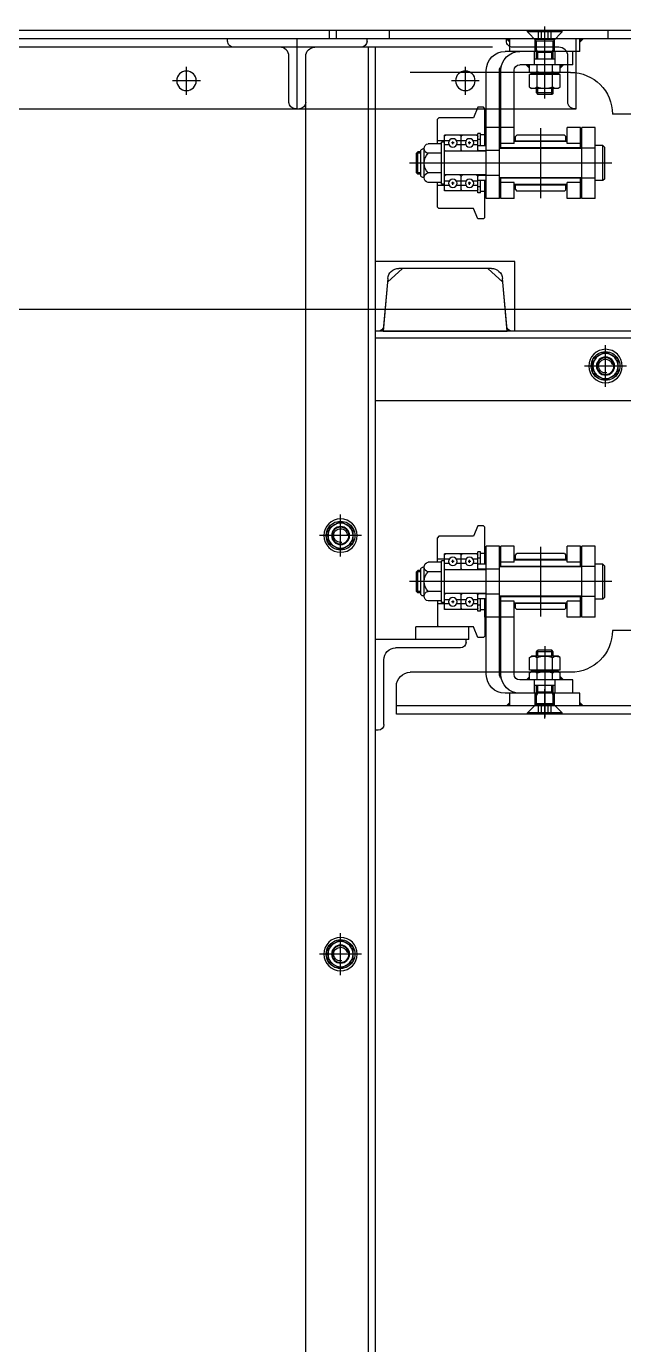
# Model space of a CAD drawing. Header units: millimetres. Extents: x 5349504 to 6791112, y -2212455 to -2153443.
# Drawn here: x 6314509 to 6314937, y -2198866 to -2197921 of the extents above; entities that cross this region are included whole.
import ezdxf

# ---------------------------------------------------------------- set-up
doc = ezdxf.new("R2010")
doc.units = ezdxf.units.MM
doc.header["$LTSCALE"] = 400
doc.linetypes.add('CEN', pattern=[62, 60, -1, 0, -1])
doc.layers.get('DEFPOINTS').update_dxf_attribs({"color": 140})
for name, color, linetype in [('CEN', 1, 'CEN'), ('EQUIP', 8, 'Continuous'), ('GRND', 8, 'Continuous')]:
    doc.layers.add(name, color=color, linetype=linetype)

# ---------------------------------------------------------------- blocks, each defined once
blk = doc.blocks.new('BL-EQ-SECT_1_20230313')
at = {"layer": 'DEFPOINTS'}
blk.add_line((276.25, 3252.6), (107776.25, 3252.6), dxfattribs=at)
at = {"layer": 'EQUIP'}
for p, q in [((54246.25, 3252.6), (55871.25, 3252.6)), ((54927.25, 3251.6), (54927.25, 3252.6)), ((54927.25, 3251.6), (54933.75, 3245.1)), ((54927.25, 3251.6), (54952.25, 3251.6)), ((54927.75, 3251.8), (54951.75, 3251.8)), ((54927.75, 3251.1), (54927.75, 3251.8)), ((54935.13, 3246.8), (54935.13, 3251.8)), ((54937.44, 3246.8), (54937.44, 3251.8)), ((54939.75, 3203.8), (54939.75, 3255.6)), ((54942.06, 3246.8), (54942.06, 3251.8)), ((54944.37, 3246.8), (54944.37, 3251.8)), ((54945.75, 3245.1), (54952.25, 3251.6)), ((54951.75, 3251.1), (54951.75, 3251.8)), ((54952.25, 3251.6), (54952.25, 3252.6)), ((55051.25, 3246.6), (55051.25, 3252.6)), ((55089.25, 3246.6), (55089.25, 3252.6)), ((54246.25, 3246.6), (55876.25, 3246.6)), ((54914.75, 3237.6), (54914.75, 3246.6)), ((54932.75, 3237.6), (54932.75, 3246.1)), ((54932.75, 3246.1), (54946.75, 3246.1)), ((54933.75, 3245.1), (54945.75, 3245.1)), ((54933.75, 3232.1), (54933.75, 3245.1)), ((54945.75, 3232.1), (54945.75, 3245.1)), ((54946.75, 3237.6), (54946.75, 3246.1)), ((54964.75, 3237.6), (54964.75, 3246.6)), ((55067.25, 3245.1), (55067.25, 3246.6)), ((54914.75, 3237.6), (54968.25, 3237.6)), ((54919.75, 3228.1), (54919.75, 3237.6)), ((54932.25, 3228.1), (54932.25, 3237.6)), ((54932.25, 3232.1), (54947.25, 3232.1)), ((54934.83, 3236.8), (54933.75, 3239.1)), ((54933.75, 3236.8), (54945.75, 3236.8)), ((54934.83, 3232.1), (54934.83, 3236.8)), ((54944.68, 3236.8), (54945.75, 3239.1)), ((54944.68, 3232.1), (54944.68, 3236.8)), ((54947.25, 3228.1), (54947.25, 3237.6)), ((54977.25, 3240.6), (55716.25, 3240.6)), ((55061.25, 1222.6), (55061.25, 3240.6)), ((55066.25, 1291.6), (55066.25, 3240.6)), ((55111.25, 1166.6), (55111.25, 3234.1)), ((54919.75, 3228.1), (54957.75, 3228.1)), ((54921.25, 3222.6), (55036.25, 3222.6)), ((54928.78, 3222.94), (54928.78, 3228.1)), ((54930.25, 3222.1), (54928.78, 3222.94)), ((54934.27, 3222.94), (54934.27, 3228.1)), ((54945.24, 3222.94), (54945.24, 3228.1)), ((54950.12, 3222.6), (54949.25, 3222.1)), ((54950.72, 3222.94), (54950.12, 3222.6)), ((54950.72, 3222.94), (54950.72, 3228.1)), ((54961.75, 3171.6), (54961.75, 3224.1)), ((54971.25, 3168.1), (54971.25, 3224.1)), ((54972.25, 3132.2), (54972.25, 3224.1)), ((54981.75, 3132.2), (54981.75, 3224.1)), ((54996.75, 3206.6), (54996.75, 3226.6)), ((55196.75, 3206.6), (55196.75, 3226.6)), ((54928.78, 3211.95), (54928.78, 3221.1)), ((54928.78, 3221.1), (54950.73, 3221.1)), ((54930.25, 3222.1), (54949.25, 3222.1)), ((54934.27, 3211.95), (54934.27, 3221.1)), ((54945.24, 3211.95), (54945.24, 3221.1)), ((54950.73, 3211.95), (54950.73, 3221.1)), ((54986.75, 3216.6), (55006.75, 3216.6)), ((55186.75, 3216.6), (55206.75, 3216.6)), ((54928.78, 3211.95), (54930.25, 3211.1)), ((54930.25, 3211.1), (54949.25, 3211.1)), ((54933.75, 3207.87), (54933.75, 3211.1)), ((54933.75, 3207.87), (54934.83, 3206.8)), ((54933.75, 3207.87), (54945.75, 3207.87)), ((54934.83, 3206.8), (54934.83, 3211.1)), ((54934.83, 3206.8), (54944.68, 3206.8)), ((54944.68, 3206.8), (54944.68, 3211.1)), ((54945.75, 3207.87), (54944.68, 3206.8)), ((54945.75, 3207.87), (54945.75, 3211.1)), ((54950.73, 3211.95), (54949.25, 3211.1)), ((54982.75, 3196.6), (54983.75, 3197.6)), ((54982.75, 3170), (54982.75, 3196.6)), ((54983.75, 3197.6), (54987.75, 3197.6)), ((54987.75, 3197.6), (54990.85, 3190.1)), ((54401.25, 3192.6), (54891.25, 3192.6)), ((54990.85, 3190.1), (55015.85, 3190.1)), ((55015.85, 3190.1), (55016.85, 3189.1)), ((55016.85, 3171.44), (55016.85, 3189.1)), ((54903.75, 3183), (54913.25, 3183)), ((54903.75, 3132.2), (54903.75, 3183)), ((54913.25, 3132.2), (54913.25, 3183)), ((54914.25, 3183), (54923.75, 3183)), ((54914.25, 3168.1), (54914.25, 3183)), ((54923.75, 3171.6), (54923.75, 3183)), ((54924.75, 3173.06), (54924.75, 3176.65)), ((54925.76, 3177.64), (54924.76, 3176.64)), ((54925.75, 3177.65), (54959.75, 3177.65)), ((54942.75, 3132.55), (54942.75, 3182.65)), ((54959.76, 3177.64), (54960.76, 3176.64)), ((54960.75, 3173.06), (54960.75, 3176.65)), ((54961.75, 3183), (54971.25, 3183)), ((54972.25, 3183), (54981.75, 3183)), ((54982.75, 3177.85), (54985.8, 3177.85)), ((54985.8, 3170), (54985.8, 3178.85)), ((54985.8, 3178.85), (54987.75, 3178.85)), ((54987.75, 3166.1), (54987.75, 3178.85)), ((54987.75, 3177.6), (55011.75, 3177.6)), ((54999.75, 3167.1), (54999.75, 3176.6)), ((55011.75, 3137.6), (55011.75, 3177.6)), ((54898.08, 3170.1), (54896.75, 3168.77)), ((54896.75, 3146.43), (54896.75, 3168.77)), ((54898.08, 3170.1), (54903.75, 3170.1)), ((54898.08, 3145.1), (54898.08, 3170.1)), ((54903.75, 3168.32), (54913.25, 3168.32)), ((54913.25, 3168.1), (54972.25, 3168.1)), ((54914.25, 3171.6), (54923.75, 3171.6)), ((54914.25, 3168.5), (54971.25, 3168.5)), ((54923.75, 3173.06), (54961.75, 3173.06)), ((54924.75, 3173.39), (54960.75, 3173.39)), ((54961.75, 3171.6), (54971.25, 3171.6)), ((54972.25, 3166.6), (54981.75, 3166.6)), ((54981.75, 3170), (54987.75, 3170)), ((54981.75, 3166.45), (54987.75, 3166.45)), ((54981.75, 3166.1), (55011.75, 3166.1)), ((54985.8, 3174.52), (54987.75, 3174.52)), ((54987.75, 3173.6), (54991.16, 3173.6)), ((54987.75, 3170.6), (54991.16, 3170.6)), ((54992.75, 3172.1), (54994.75, 3172.1)), ((54993.75, 3171.1), (54993.75, 3173.1)), ((54996.35, 3173.6), (55003.16, 3173.6)), ((54996.35, 3170.6), (55003.16, 3170.6)), ((55004.75, 3172.1), (55006.75, 3172.1)), ((55005.75, 3171.1), (55005.75, 3173.1)), ((55008.35, 3173.6), (55016.75, 3173.6)), ((55008.35, 3170.6), (55011.75, 3170.6)), ((55011.75, 3172.6), (55013.75, 3172.6)), ((55013.75, 3142.6), (55013.75, 3172.6)), ((55013.75, 3171.45), (55023.35, 3171.45)), ((55026.35, 3147.3), (55026.35, 3167.79)), ((55026.35, 3167.79), (55027.25, 3167.79)), ((55028.75, 3148.8), (55028.75, 3166.29)), ((55028.75, 3165.6), (55030.75, 3165.6)), ((55030.75, 3149.6), (55030.75, 3165.6)), ((55030.76, 3165.6), (55031.76, 3164.6)), ((54891.75, 3157.6), (55036.75, 3157.6)), ((55013.75, 3164.6), (55023.35, 3164.6)), ((55028.76, 3164.6), (55031.76, 3164.6)), ((55031.75, 3150.6), (55031.75, 3164.6)), ((54903.75, 3146.87), (54913.25, 3146.87)), ((54913.25, 3147.1), (54972.25, 3147.1)), ((54914.25, 3132.2), (54914.25, 3147.1)), ((54914.25, 3146.7), (54971.25, 3146.7)), ((54971.25, 3132.2), (54971.25, 3147.1)), ((54972.25, 3148.6), (54981.75, 3148.6)), ((54981.75, 3149.1), (55011.75, 3149.1)), ((54981.75, 3148.75), (54987.75, 3148.75)), ((54987.75, 3136.35), (54987.75, 3149.1)), ((54999.75, 3138.6), (54999.75, 3148.1)), ((55013.75, 3150.6), (55023.35, 3150.6)), ((55026.35, 3147.3), (55027.25, 3147.3)), ((55028.75, 3149.6), (55030.75, 3149.6)), ((55028.76, 3150.6), (55031.76, 3150.6)), ((55031.76, 3150.6), (55030.76, 3149.6)), ((54896.76, 3146.43), (54898.08, 3145.1)), ((54898.08, 3145.1), (54903.75, 3145.1)), ((54914.25, 3143.6), (54923.75, 3143.6)), ((54923.75, 3132.2), (54923.75, 3143.6)), ((54923.75, 3142.13), (54961.75, 3142.13)), ((54924.75, 3138.55), (54924.75, 3142.13)), ((54924.75, 3141.81), (54960.75, 3141.81)), ((54925.75, 3137.55), (54924.75, 3138.54)), ((54925.75, 3137.55), (54959.75, 3137.55)), ((54960.75, 3138.55), (54959.75, 3137.55)), ((54960.75, 3138.55), (54960.75, 3142.13)), ((54961.75, 3132.2), (54961.75, 3143.6)), ((54961.75, 3143.6), (54971.25, 3143.6)), ((54981.75, 3145.2), (54987.75, 3145.2)), ((54982.75, 3118.6), (54982.75, 3145.2)), ((54982.75, 3137.35), (54985.8, 3137.35)), ((54985.8, 3136.35), (54985.8, 3145.2)), ((54985.8, 3140.67), (54987.75, 3140.67)), ((54987.75, 3144.6), (54991.16, 3144.6)), ((54987.75, 3141.6), (54991.16, 3141.6)), ((54987.75, 3137.6), (55011.75, 3137.6)), ((54992.75, 3143.1), (54994.75, 3143.1)), ((54993.75, 3142.1), (54993.75, 3144.1)), ((54996.35, 3144.6), (55003.16, 3144.6)), ((54996.35, 3141.6), (55003.16, 3141.6)), ((55004.75, 3143.1), (55006.75, 3143.1)), ((55005.75, 3142.1), (55005.75, 3144.1)), ((55008.35, 3144.6), (55011.75, 3144.6)), ((55008.35, 3141.6), (55016.75, 3141.6)), ((55011.75, 3142.6), (55013.75, 3142.6)), ((55013.75, 3143.75), (55023.35, 3143.75)), ((55016.85, 3126.1), (55016.85, 3143.75)), ((54903.75, 3132.2), (54913.25, 3132.2)), ((54914.25, 3132.2), (54923.75, 3132.2)), ((54961.75, 3132.2), (54971.25, 3132.2)), ((54972.25, 3132.2), (54981.75, 3132.2)), ((54985.8, 3136.35), (54987.75, 3136.35)), ((54982.75, 3118.6), (54983.75, 3117.6)), ((54987.75, 3117.6), (54990.85, 3125.1)), ((54990.85, 3125.1), (55015.85, 3125.1)), ((55015.85, 3125.1), (55016.85, 3126.1)), ((54983.75, 3117.6), (54987.75, 3117.6)), ((54961.25, 3087.1), (55061.25, 3087.1)), ((54961.25, 3037.1), (54961.25, 3087.1)), ((54978.05, 3082.1), (55044.45, 3082.1)), ((54967.1, 3040.75), (54970.08, 3074.79)), ((55052.42, 3074.79), (55055.4, 3040.75)), ((54231.25, 3037.1), (55061.25, 3037.1)), ((54240.25, 3032.1), (55061.25, 3032.1)), ((54896.25, 2997.1), (54896.25, 3027.1)), ((54896.25, 3022.49), (54887.25, 3017.29)), ((54887.25, 3006.9), (54887.25, 3017.29)), ((54905.25, 3017.29), (54896.25, 3022.49)), ((54905.25, 3006.9), (54905.25, 3017.29)), ((54881.25, 3012.1), (54911.25, 3012.1)), ((54887.25, 3006.9), (54896.25, 3001.7)), ((54896.25, 3001.7), (54905.25, 3006.9)), ((54905.25, 3012.55), (54906.54, 3012.55)), ((54905.25, 3011.65), (54906.54, 3011.65)), ((54231.25, 2987.1), (55061.25, 2987.1)), ((55086.25, 2900.99), (55077.25, 2895.79)), ((55086.25, 2875.6), (55086.25, 2905.6)), ((55095.25, 2895.79), (55086.25, 2900.99)), ((54982.75, 2896.6), (54983.75, 2897.6)), ((54982.75, 2870), (54982.75, 2896.6)), ((54983.75, 2897.6), (54987.75, 2897.6)), ((54987.75, 2897.6), (54990.85, 2890.1)), ((55077.25, 2885.4), (55077.25, 2895.79)), ((55095.25, 2885.4), (55095.25, 2895.79)), ((54903.75, 2883), (54913.25, 2883)), ((54903.75, 2832.2), (54903.75, 2883)), ((54913.25, 2832.2), (54913.25, 2883)), ((54914.25, 2883), (54923.75, 2883)), ((54914.25, 2868.1), (54914.25, 2883)), ((54923.75, 2871.6), (54923.75, 2883)), ((54942.75, 2832.55), (54942.75, 2882.65)), ((54961.75, 2871.6), (54961.75, 2883)), ((54961.75, 2883), (54971.25, 2883)), ((54971.25, 2868.1), (54971.25, 2883)), ((54972.25, 2883), (54981.75, 2883)), ((54972.25, 2791.1), (54972.25, 2883)), ((54981.75, 2791.1), (54981.75, 2883)), ((54990.85, 2890.1), (55015.85, 2890.1)), ((55015.85, 2890.1), (55016.85, 2889.1)), ((55016.85, 2871.44), (55016.85, 2889.1)), ((55071.25, 2890.6), (55101.25, 2890.6)), ((55077.25, 2885.4), (55086.25, 2880.2)), ((55086.25, 2880.2), (55095.25, 2885.4)), ((55095.25, 2891.05), (55096.54, 2891.05)), ((55095.25, 2890.15), (55096.54, 2890.15)), ((54923.75, 2873.06), (54961.75, 2873.06)), ((54925.75, 2877.64), (54924.75, 2876.65)), ((54924.75, 2873.06), (54924.75, 2876.65)), ((54924.75, 2873.39), (54960.75, 2873.39)), ((54925.75, 2877.65), (54959.75, 2877.65)), ((54960.75, 2876.64), (54959.75, 2877.64)), ((54960.75, 2873.06), (54960.75, 2876.65)), ((54982.75, 2877.85), (54985.8, 2877.85)), ((54985.8, 2878.85), (54987.75, 2878.85)), ((54985.8, 2870), (54985.8, 2878.85)), ((54985.8, 2874.52), (54987.75, 2874.52)), ((54987.75, 2866.1), (54987.75, 2878.85)), ((54987.75, 2877.6), (55011.75, 2877.6)), ((54987.75, 2873.6), (54991.16, 2873.6)), ((54993.75, 2871.1), (54993.75, 2873.1)), ((54996.35, 2873.6), (55003.16, 2873.6)), ((54999.75, 2867.1), (54999.75, 2876.6)), ((55005.75, 2871.1), (55005.75, 2873.1)), ((55008.35, 2873.6), (55016.75, 2873.6)), ((55011.75, 2837.6), (55011.75, 2877.6)), ((55011.75, 2872.6), (55013.75, 2872.6)), ((55013.75, 2842.6), (55013.75, 2872.6)), ((54896.75, 2846.42), (54896.75, 2868.76)), ((54896.76, 2868.77), (54898.08, 2870.09)), ((54898.08, 2870.1), (54903.75, 2870.1)), ((54898.08, 2845.1), (54898.08, 2870.1)), ((54903.75, 2868.32), (54913.25, 2868.32)), ((54913.25, 2868.1), (54972.25, 2868.1)), ((54914.25, 2871.6), (54923.75, 2871.6)), ((54914.25, 2868.5), (54971.25, 2868.5)), ((54961.75, 2871.6), (54971.25, 2871.6)), ((54972.25, 2866.6), (54981.75, 2866.6)), ((54981.75, 2870), (54987.75, 2870)), ((54981.75, 2866.45), (54987.75, 2866.45)), ((54981.75, 2866.1), (55011.75, 2866.1)), ((54987.75, 2870.6), (54991.16, 2870.6)), ((54992.75, 2872.1), (54994.75, 2872.1)), ((54996.35, 2870.6), (55003.16, 2870.6)), ((55004.75, 2872.1), (55006.75, 2872.1)), ((55008.35, 2870.6), (55011.75, 2870.6)), ((55013.75, 2871.44), (55023.35, 2871.44)), ((55013.75, 2864.59), (55023.35, 2864.59)), ((55026.35, 2847.4), (55026.35, 2867.89)), ((55026.35, 2867.89), (55027.25, 2867.89)), ((55028.75, 2848.9), (55028.75, 2866.39)), ((55028.75, 2865.59), (55030.75, 2865.59)), ((55028.76, 2864.59), (55031.76, 2864.59)), ((55030.75, 2849.59), (55030.75, 2865.59)), ((55031.76, 2864.59), (55030.76, 2865.59)), ((55031.75, 2850.6), (55031.75, 2864.59)), ((54891.75, 2857.6), (55036.75, 2857.6)), ((54898.08, 2845.1), (54896.75, 2846.42)), ((54898.08, 2845.09), (54903.75, 2845.09)), ((54903.75, 2846.87), (54913.25, 2846.87)), ((54913.25, 2847.1), (54972.25, 2847.1)), ((54914.25, 2832.2), (54914.25, 2847.1)), ((54914.25, 2846.7), (54971.25, 2846.7)), ((54971.25, 2791.1), (54971.25, 2847.1)), ((54972.25, 2848.6), (54981.75, 2848.6)), ((54981.75, 2849.1), (55011.75, 2849.1)), ((54981.75, 2848.75), (54987.75, 2848.75)), ((54981.75, 2845.2), (54987.75, 2845.2)), ((54982.75, 2845.2), (54982.75, 2818.6)), ((54982.75, 2832.2), (54982.75, 2845.2)), ((54985.8, 2836.35), (54985.8, 2845.2)), ((54987.75, 2836.35), (54987.75, 2849.1)), ((54987.75, 2844.6), (54991.16, 2844.6)), ((54996.35, 2844.6), (55003.16, 2844.6)), ((54999.75, 2838.6), (54999.75, 2848.1)), ((55008.35, 2844.6), (55011.75, 2844.6)), ((55013.75, 2850.59), (55023.35, 2850.59)), ((55026.35, 2847.4), (55027.25, 2847.4)), ((55028.75, 2849.59), (55030.75, 2849.59)), ((55028.76, 2850.59), (55031.76, 2850.59)), ((55030.76, 2849.59), (55031.76, 2850.59)), ((54914.25, 2843.6), (54923.75, 2843.6)), ((54923.75, 2832.2), (54923.75, 2843.6)), ((54923.75, 2842.13), (54961.75, 2842.13)), ((54924.75, 2838.55), (54924.75, 2842.13)), ((54924.75, 2841.81), (54960.75, 2841.81)), ((54925.76, 2837.55), (54924.76, 2838.55)), ((54925.75, 2837.55), (54959.75, 2837.55)), ((54959.76, 2837.55), (54960.76, 2838.55)), ((54960.75, 2838.55), (54960.75, 2842.13)), ((54961.75, 2843.6), (54971.25, 2843.6)), ((54961.75, 2791.1), (54961.75, 2843.6)), ((54982.75, 2837.35), (54985.8, 2837.35)), ((54985.8, 2840.67), (54987.75, 2840.67)), ((54985.8, 2836.35), (54987.75, 2836.35)), ((54987.75, 2841.6), (54991.16, 2841.6)), ((54987.75, 2837.6), (55011.75, 2837.6)), ((54992.75, 2843.1), (54994.75, 2843.1)), ((54993.75, 2844.1), (54993.75, 2842.1)), ((54996.35, 2841.6), (55003.16, 2841.6)), ((55004.75, 2843.1), (55006.75, 2843.1)), ((55005.75, 2844.1), (55005.75, 2842.1)), ((55008.35, 2841.6), (55016.75, 2841.6)), ((55011.75, 2842.6), (55013.75, 2842.6)), ((55013.75, 2843.75), (55023.35, 2843.75)), ((55016.85, 2843.75), (55016.85, 2826.1)), ((54903.75, 2832.2), (54913.25, 2832.2)), ((54914.25, 2832.2), (54923.75, 2832.2)), ((54961.75, 2832.2), (54971.25, 2832.2)), ((54972.25, 2832.2), (54981.75, 2832.2)), ((55015.85, 2825.1), (55016.85, 2826.1)), ((54401.25, 2822.6), (54891.25, 2822.6)), ((54982.75, 2818.6), (54983.75, 2817.6)), ((54983.75, 2817.6), (54987.75, 2817.6)), ((54987.75, 2817.6), (54990.85, 2825.1)), ((54990.85, 2825.1), (55032.25, 2825.1)), ((54994.25, 2816.1), (54994.25, 2825.1)), ((54994.25, 2816.1), (55032.25, 2816.1)), ((54996.25, 2814.1), (54996.25, 2816.1)), ((54996.25, 2816.1), (55061.25, 2816.1)), ((55032.25, 2816.1), (55032.25, 2825.1)), ((54933.75, 2807.32), (54934.83, 2808.4)), ((54933.75, 2804.1), (54933.75, 2807.32)), ((54933.75, 2807.32), (54945.75, 2807.32)), ((54934.83, 2804.1), (54934.83, 2808.4)), ((54934.83, 2808.4), (54944.68, 2808.4)), ((54939.75, 2811.4), (54939.75, 2760.4)), ((54944.68, 2804.1), (54944.68, 2808.4)), ((54945.75, 2807.32), (54944.68, 2808.4)), ((54945.75, 2804.1), (54945.75, 2807.32)), ((55000.25, 2810.1), (55046.75, 2810.1)), ((54928.78, 2803.25), (54930.25, 2804.1)), ((54928.78, 2794.1), (54928.78, 2803.25)), ((54930.25, 2804.1), (54949.25, 2804.1)), ((54934.27, 2794.1), (54934.27, 2803.25)), ((54939.75, 2797.1), (54939.75, 2774.6)), ((54945.24, 2794.1), (54945.24, 2803.25)), ((54950.73, 2803.25), (54949.25, 2804.1)), ((54950.73, 2794.1), (54950.73, 2803.25)), ((55055.25, 2755.1), (55055.25, 2801.6)), ((54921.25, 2792.6), (55036.25, 2792.6)), ((54928.78, 2794.1), (54950.73, 2794.1)), ((54930.25, 2793.1), (54928.78, 2792.25)), ((54928.78, 2787.1), (54928.78, 2792.25)), ((54930.25, 2793.1), (54949.25, 2793.1)), ((54934.27, 2787.1), (54934.27, 2792.25)), ((54945.24, 2787.1), (54945.24, 2792.25)), ((54950.12, 2792.6), (54949.25, 2793.1)), ((54950.72, 2792.25), (54950.12, 2792.6)), ((54950.72, 2787.1), (54950.72, 2792.25)), ((54919.75, 2787.1), (54957.75, 2787.1)), ((54919.75, 2777.6), (54919.75, 2787.1)), ((54932.25, 2777.6), (54932.25, 2787.1)), ((54932.25, 2783.1), (54947.25, 2783.1)), ((54933.75, 2770.1), (54933.75, 2783.1)), ((54933.75, 2778.4), (54945.75, 2778.4)), ((54934.83, 2778.4), (54933.75, 2776.09)), ((54934.83, 2778.4), (54934.83, 2783.1)), ((54939.75, 2759.6), (54939.75, 2780.6)), ((54944.68, 2778.4), (54944.68, 2783.1)), ((54944.68, 2778.4), (54945.75, 2776.09)), ((54945.75, 2770.1), (54945.75, 2783.1)), ((54947.25, 2777.6), (54947.25, 2787.1)), ((55046.25, 2762.6), (55046.25, 2782.6)), ((54914.75, 2777.6), (54968.25, 2777.6)), ((54914.75, 2768.6), (54914.75, 2777.6)), ((54927.25, 2763.6), (54933.75, 2770.1)), ((54932.75, 2769.1), (54932.75, 2777.6)), ((54932.75, 2769.1), (54946.75, 2769.1)), ((54933.75, 2770.1), (54945.75, 2770.1)), ((54945.75, 2770.1), (54952.25, 2763.6)), ((54946.75, 2769.1), (54946.75, 2777.6)), ((54964.75, 2768.6), (54964.75, 2777.6)), ((54246.25, 2768.6), (55046.25, 2768.6)), ((54246.25, 2762.6), (55046.25, 2762.6)), ((54927.25, 2762.6), (54927.25, 2763.6)), ((54927.25, 2763.6), (54952.25, 2763.6)), ((54927.75, 2763.4), (54927.75, 2764.1)), ((54927.75, 2763.4), (54951.75, 2763.4)), ((54935.13, 2763.4), (54935.13, 2768.4)), ((54937.44, 2763.4), (54937.44, 2768.4)), ((54942.06, 2763.4), (54942.06, 2768.4)), ((54944.37, 2763.4), (54944.37, 2768.4)), ((54951.75, 2763.4), (54951.75, 2764.1)), ((54952.25, 2762.6), (54952.25, 2763.6)), ((55059.25, 2751.1), (55061.25, 2751.1)), ((55086.25, 2600.99), (55077.25, 2595.79)), ((55086.25, 2575.6), (55086.25, 2605.6)), ((55095.25, 2595.79), (55086.25, 2600.99)), ((55071.25, 2590.6), (55101.25, 2590.6)), ((55077.25, 2585.4), (55077.25, 2595.79)), ((55095.25, 2585.4), (55095.25, 2595.79)), ((55095.25, 2591.05), (55096.54, 2591.05)), ((55095.25, 2590.15), (55096.54, 2590.15)), ((55077.25, 2585.4), (55086.25, 2580.2)), ((55086.25, 2580.2), (55095.25, 2585.4))]:
    blk.add_line(p, q, dxfattribs=at)
for points in [[(54894.25, 3246.6), (54894.25, 3252.6)], [(55094.25, 3246.6), (55094.25, 3252.6)], [(55826.25, 3196.6), (54917.25, 3196.6), (54917.25, 3246.6)], [(55117.25, 3196.6), (55117.25, 3246.6)]]:
    blk.add_lwpolyline(points, dxfattribs=at)
for points in [[(54917.25, 3196.6), (54918.75, 3196.6, 0.414214), (54923.25, 3201.1), (54923.25, 3234.1, -0.414214), (54929.75, 3240.6), (54962.75, 3240.6, 0.414214), (54967.25, 3245.1), (54967.25, 3246.6)], [(55162.75, 3240.6, 0.414214), (55167.25, 3245.1), (55167.25, 3246.6)], [(55117.25, 3196.6), (55118.75, 3196.6, 0.414214), (55123.25, 3201.1), (55123.25, 3234.1, -0.414214), (55129.75, 3240.6)]]:
    blk.add_lwpolyline(points, format="xyb", dxfattribs=at)
blk.add_lwpolyline([(54969.85, 3072.13), (54980.72, 3082.1), (55041.79, 3082.1), (55052.66, 3072.13), (55055.72, 3037.1), (54966.79, 3037.1)], close=True, dxfattribs=at)
for centre, radius in [((54996.75, 3216.6), 7), ((55196.75, 3216.6), 7), ((54993.75, 3172.1), 3), ((55005.75, 3172.1), 3), ((54993.75, 3143.1), 3), ((55005.75, 3143.1), 3), ((54896.25, 3012.1), 12), ((54896.25, 3012.1), 9), ((54896.25, 3012.1), 6.5), ((54896.25, 3012.1), 6), ((55086.25, 2890.6), 12), ((55086.25, 2890.6), 9), ((55086.25, 2890.6), 6.5), ((55086.25, 2890.6), 6), ((54993.75, 2872.1), 3), ((55005.75, 2872.1), 3), ((54993.75, 2843.1), 3), ((55005.75, 2843.1), 3), ((55086.25, 2590.6), 12), ((55086.25, 2590.6), 9), ((55086.25, 2590.6), 6.5), ((55086.25, 2590.6), 6)]:
    blk.add_circle(centre, radius, dxfattribs=at)
for centre, radius, start, end in [((54936.29, 3248.28), 1.88, 232.12112, 307.87888), ((54939.75, 3253.33), 6.93, 250.52878, 289.47122), ((54943.22, 3248.28), 1.88, 232.12112, 307.87888), ((55071.75, 3245.1), 4.5, 180, 270), ((54957.75, 3224.1), 13.5, 0, 90), ((54968.25, 3224.1), 13.5, 0, 90), ((55104.75, 3234.1), 6.5, 0, 90), ((54921.25, 3192.6), 30, 90, 180), ((54931.53, 3226.95), 4.85, 244.3799, 304.40899), ((54939.89, 3241.09), 19, 252.8014, 273.24536), ((54939.62, 3241.09), 19, 274.55341, 287.1986), ((54947.98, 3226.95), 4.85, 235.59101, 295.6201), ((54957.75, 3224.1), 4, 0, 90), ((54968.25, 3224.1), 4, 0, 48.1838), ((54931.25, 3222.1), 1, 180, 270), ((54948.25, 3222.1), 1, 270, 0), ((54931.52, 3215.95), 4.85, 244.43847, 304.43847), ((54939.75, 3229.22), 18.13, 252.38303, 287.61697), ((54947.98, 3215.95), 4.85, 235.56153, 295.56153), ((55115.75, 3201.1), 4.5, 180, 270), ((54988.75, 3176.6), 1, 90, 180), ((54998.75, 3176.6), 1, 0.00001, 89.99999), ((55000.75, 3176.6), 1, 90.00001, 180), ((55010.75, 3176.6), 1, 360, 90), ((54988.75, 3167.1), 1, 180.00001, 270), ((54998.75, 3167.1), 1, 270, 359.99999), ((55000.75, 3167.1), 1, 180, 270), ((55010.75, 3167.1), 1, 270, 359.99999), ((55022.87, 3168.02), 3.46, 278.11988, 81.7725), ((55027.25, 3166.29), 1.5, 0, 90), ((55016.69, 3157.6), 9.67, 313.60248, 46.39751), ((54988.75, 3148.1), 1, 90, 179.99999), ((54998.75, 3148.1), 1, 0.00001, 90), ((55000.75, 3148.1), 1, 90, 180), ((55010.75, 3148.1), 1, 0.00001, 90), ((55022.86, 3147.17), 3.46, 278.21841, 81.7803), ((55027.25, 3148.8), 1.5, 270, 0), ((54988.75, 3138.6), 1, 180, 270), ((54998.75, 3138.6), 1, 270.00001, 359.99999), ((55000.75, 3138.6), 1, 180, 269.99999), ((55010.75, 3138.6), 1, 270, 0), ((54978.05, 3074.1), 8, 90, 175), ((55044.45, 3074.1), 8, 5, 90), ((54963.12, 3041.1), 4, 270, 355), ((55059.39, 3041.1), 4, 185, 270), ((54896.25, 3012.1), 10.3, 150.90167, 209.09833), ((54896.25, 3012.1), 10.3, 90.90167, 149.09833), ((54896.25, 3012.1), 4.93, 260, 170), ((54896.25, 3012.1), 10.3, 30.90167, 89.09833), ((54896.25, 3012.1), 10.3, 2.50401, 29.09833), ((54896.25, 3012.1), 10.3, 210.90167, 269.09833), ((54896.25, 3012.1), 10.3, 270.90167, 329.09833), ((54896.25, 3012.1), 10.3, 330.90167, 357.49599), ((55086.25, 2890.6), 10.3, 150.90167, 209.09833), ((55086.25, 2890.6), 10.3, 90.90167, 149.09833), ((55086.25, 2890.6), 4.93, 260, 170), ((55086.25, 2890.6), 10.3, 30.90167, 89.09833), ((55086.25, 2890.6), 10.3, 2.50401, 29.09833), ((55086.25, 2890.6), 10.3, 210.90167, 269.09833), ((55086.25, 2890.6), 10.3, 270.90167, 329.09833), ((55086.25, 2890.6), 10.3, 330.90167, 357.49599), ((54988.75, 2876.6), 1, 90, 180), ((54998.75, 2876.6), 1, 0.00001, 89.99999), ((55000.75, 2876.6), 1, 90.00001, 180), ((55010.75, 2876.6), 1, 360, 90), ((54988.75, 2867.1), 1, 180.00001, 270), ((54998.75, 2867.1), 1, 270, 359.99999), ((55000.75, 2867.1), 1, 180, 270), ((55010.75, 2867.1), 1, 270, 359.99999), ((55022.86, 2868.02), 3.46, 278.2197, 81.78159), ((55016.69, 2857.6), 9.67, 313.60249, 46.39752), ((55027.25, 2866.39), 1.5, 0, 90), ((54988.75, 2848.1), 1, 90, 179.99999), ((54998.75, 2848.1), 1, 0.00001, 90), ((55000.75, 2848.1), 1, 90, 180), ((55010.75, 2848.1), 1, 0.00001, 90), ((55022.87, 2847.17), 3.46, 278.2275, 81.88012), ((55027.25, 2848.9), 1.5, 270, 0), ((54988.75, 2838.6), 1, 180, 270), ((54998.75, 2838.6), 1, 270.00001, 359.99999), ((55000.75, 2838.6), 1, 180, 269.99999), ((55010.75, 2838.6), 1, 270, 0), ((54921.25, 2822.6), 30, 180, 270), ((55000.25, 2814.1), 4, 180, 270), ((55046.75, 2801.6), 8.5, 0, 90), ((54931.52, 2799.25), 4.85, 55.56153, 115.56153), ((54939.75, 2785.97), 18.13, 72.38303, 107.61697), ((54947.98, 2799.25), 4.85, 64.43847, 124.43847), ((54931.53, 2788.24), 4.85, 55.59101, 115.6201), ((54931.25, 2793.1), 1, 90, 180), ((54939.89, 2774.1), 19, 86.75464, 107.1986), ((54939.62, 2774.1), 19, 72.8014, 85.44659), ((54947.98, 2788.24), 4.85, 64.3799, 124.40899), ((54948.25, 2793.1), 1, 0, 90), ((54957.75, 2791.1), 4, 270, 0), ((54957.75, 2791.1), 13.5, 270, 0), ((54968.25, 2791.1), 13.5, 270, 0), ((54968.25, 2791.1), 4, 311.8162, 0), ((55036.25, 2782.6), 10, 0, 90), ((54936.29, 2766.91), 1.88, 52.12112, 127.87888), ((54939.75, 2761.86), 6.93, 70.52878, 109.47122), ((54943.22, 2766.91), 1.88, 52.12112, 127.87888), ((55059.25, 2755.1), 4, 180, 270), ((55086.25, 2590.6), 10.3, 90.90167, 149.09833), ((55086.25, 2590.6), 10.3, 30.90167, 89.09833), ((55086.25, 2590.6), 10.3, 150.90167, 209.09833), ((55086.25, 2590.6), 4.93, 260, 170), ((55086.25, 2590.6), 10.3, 2.50401, 29.09833), ((55086.25, 2590.6), 10.3, 330.90167, 357.49599), ((55086.25, 2590.6), 10.3, 210.90167, 269.09833), ((55086.25, 2590.6), 10.3, 270.90167, 329.09833)]:
    blk.add_arc(centre, radius, start, end, dxfattribs=at)
for points in [[(54914.75, 3246.6), (54911.75, 3246.6), (54914.75, 3243.6)], [(54964.75, 3246.6), (54967.75, 3246.6), (54964.75, 3243.6)], [(54928.78, 3228.1), (54928.78, 3225.1), (54925.78, 3228.1)], [(54950.72, 3228.1), (54953.72, 3228.1), (54950.72, 3225.1)], [(54928.78, 2787.1), (54928.78, 2790.1), (54925.78, 2787.1)], [(54950.72, 2787.1), (54953.72, 2787.1), (54950.72, 2790.1)], [(54914.75, 2768.6), (54911.75, 2768.6), (54914.75, 2771.6)], [(54964.75, 2768.6), (54967.75, 2768.6), (54964.75, 2771.6)]]:
    blk.add_solid(points, dxfattribs=at)

msp = doc.modelspace()

# ---------------------------------------------------------------- linework, layer by layer
at = {"layer": 'CEN'}
for p, q in [((6396931.97, -2197923.6), (6234214.52, -2197923.6)), ((6369068.86, -2197923.6), (6234214.52, -2197923.6)), ((6343337.38, -2197923.6), (6234214.52, -2197923.6)), ((6342873.86, -2197923.6), (6234214.52, -2197923.6)), ((6359068.86, -2197923.6), (6234214.52, -2197923.6)), ((6343337.38, -2197923.6), (6234214.52, -2197923.6)), ((6342873.86, -2197923.6), (6234214.52, -2197923.6)), ((6339868.87, -2197923.6), (6234214.52, -2197923.6)), ((6320068.86, -2197923.6), (6234214.52, -2197923.6)), ((6396931.97, -2198123.6), (6234214.52, -2198123.6)), ((6329393.86, -2198123.6), (6234214.52, -2198123.6)), ((6324518.86, -2198123.6), (6234214.52, -2198123.6)), ((6369068.86, -2198123.6), (6234214.52, -2198123.6)), ((6329393.86, -2198123.6), (6234214.52, -2198123.6)), ((6324518.86, -2198123.6), (6234214.52, -2198123.6)), ((6343337.38, -2198123.6), (6234214.52, -2198123.6)), ((6329393.86, -2198123.6), (6234214.52, -2198123.6)), ((6324518.86, -2198123.6), (6234214.52, -2198123.6)), ((6342873.86, -2198123.6), (6234214.52, -2198123.6)), ((6329393.86, -2198123.6), (6234214.52, -2198123.6)), ((6324518.86, -2198123.6), (6234214.52, -2198123.6)), ((6359068.86, -2198123.6), (6234214.52, -2198123.6)), ((6329393.86, -2198123.6), (6234214.52, -2198123.6)), ((6324518.86, -2198123.6), (6234214.52, -2198123.6)), ((6343337.38, -2198123.6), (6234214.52, -2198123.6)), ((6329393.86, -2198123.6), (6234214.52, -2198123.6)), ((6324518.86, -2198123.6), (6234214.52, -2198123.6)), ((6342873.86, -2198123.6), (6234214.52, -2198123.6)), ((6329393.86, -2198123.6), (6234214.52, -2198123.6)), ((6324518.86, -2198123.6), (6234214.52, -2198123.6)), ((6339568.86, -2198123.6), (6234214.52, -2198123.6)), ((6329393.86, -2198123.6), (6234214.52, -2198123.6)), ((6324518.86, -2198123.6), (6234214.52, -2198123.6)), ((6320068.86, -2198123.6), (6234214.52, -2198123.6))]:
    msp.add_line(p, q, dxfattribs=at)

# ---------------------------------------------------------------- next in the draw order: block references
at = {"layer": 'GRND', "xscale": -1}
msp.add_blockref('BL-EQ-SECT_1_20230313', (6369820.12, -2201176.2), dxfattribs=at)

doc.saveas('drawing.dxf')
